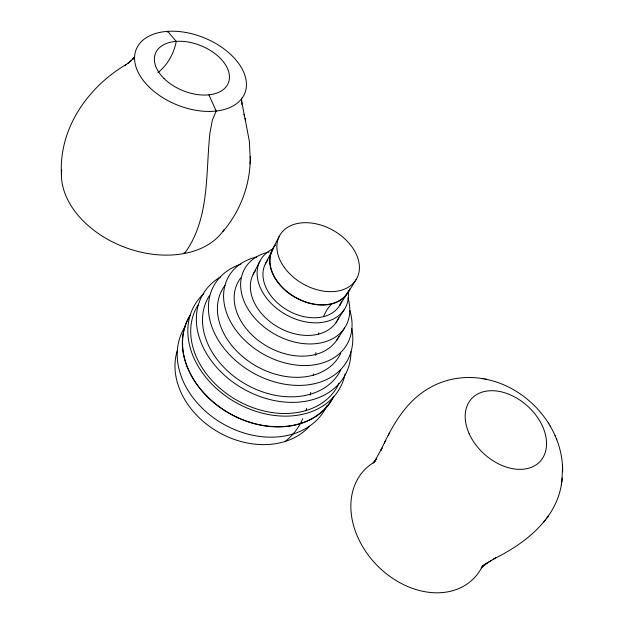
<?xml version="1.0" encoding="UTF-8"?>
<svg xmlns="http://www.w3.org/2000/svg" width="624" height="624" viewBox="0 0 624 624"><rect width="100%" height="100%" fill="white"/><g stroke="black" fill="none" stroke-linecap="round" stroke-linejoin="round"><path stroke-width="0.94" d="M562.528 468.359L561.865 481.112M223.096 231.364C239.717 211.793 249.623 186.553 250.193 160.836M250.24 159.377L249.358 141.437L245.037 118.451M250.115 163.909L250.31 156.367M315.604 355.376L315.9 352.638M313.279 375.726L313.521 373.862M493.241 559.213C524.628 543.917 557.388 518.864 561.787 481.666M561.35 484.864L562.286 478.007M318.451 334.69L318.755 332.857M167.505 32.074L167.661 31.34L176.257 41.379C173.885 53.531 167.684 64.966 157.88 72.688M310.136 395.109L310.736 392.418M305.932 410.834L306.712 408.268M302.757 418.72C298.873 427.612 292.828 435.521 285.129 441.464M482.992 378.706C464.989 375.562 445.84 378.542 429.952 387.691C405.717 400.998 391.755 426.426 380.702 450.684L382.044 448.001L374.665 461.214L376.366 458.991L373.901 462.189L375.726 460.099L373.097 463.078M384.415 443.048L385.796 440.294M388.229 435.435L389.641 432.627M253.157 274.334L259.888 261.167M323.419 316.563L326.921 309.746L331.469 304.005M272.025 250.279L279.217 236.395M265.325 263.929L272.321 250.435M339.745 305.253L347.794 292.344M348.075 292.516L356.366 279.24M336.11 322.444L344.011 309.933M336.757 340.103L344.565 328.006M134.191 57.369L132.623 59.561L133.77 57.977L128.115 63.258L129.8 61.799M546.289 518.801L548.223 516.251M543.761 522.155L545.711 519.589M481.182 567.926L484.052 565.009L482.009 567.013L485.121 564.26L482.929 566.14L490.979 560.5M124.543 65.785L131.602 60.434M126.461 64.334C87.89 86.915 58.695 128.645 61.441 174.642M487.375 562.84L484.895 564.455L495.932 557.7M484.723 379.018C527.732 386.981 563.23 427.401 562.622 471.627M481.549 378.448L486.088 379.267M548.449 423.111L548.878 423.836M550.134 425.919L550.625 426.73M208.884 94.832L216.193 111.056L212.378 120.058L209.984 132.733A106.743 56.932 81.1 0 0 209.711 135.096C205.694 174.962 209.57 219.484 184.478 253.492L184.08 252.502M555.11 435.614L555.563 436.73M556.343 438.617L556.834 439.819M244 114.137L245.63 120.923M244.561 116.516L241.441 100.183L241.738 104.208L241.613 98.163M562.427 464.927L562.513 468.062M349.768 288.928A43.508 30.716 29.7 0 1 294.341 296.938A43.508 30.716 29.7 0 1 275.621 245.107M309.52 426.208A77.267 60.606 29.8 0 1 218.603 432.245A77.267 60.606 29.8 0 1 177.193 350.906M326.953 405.662A81.299 63.149 29.8 0 1 224.242 424.57A81.299 63.149 29.8 0 1 184.993 326.828M333.902 396.178A82.579 63.484 29.8 0 1 229.765 413.681A82.579 63.484 29.8 0 1 190.117 315.268M339.082 383.198A80.714 61.386 29.8 0 1 237.791 400.756A80.714 61.386 29.8 0 1 198.136 304.933M340.766 369.915A75.527 56.8 29.7 0 1 246.285 384.556A75.527 56.8 29.7 0 1 209.227 295.909M340.704 353.348A67.298 50.021 29.7 0 1 255.037 365.383A67.298 50.021 29.7 0 1 225.077 285.223M338.902 336.344A57.299 42.065 29.7 0 1 266.019 345.688A57.299 42.065 29.7 0 1 240.755 277.891M338.645 317.702A48.001 34.804 29.7 0 1 278.343 327.272A48.001 34.804 29.7 0 1 255.528 270.527M340.306 303.194A48.001 34.804 29.7 0 1 340.501 305.058M341.422 301.696A42.572 30.467 29.7 0 1 287.906 310.456A42.572 30.467 29.7 0 1 267.868 259.966M333.294 396.895A82.352 63.305 29.8 0 1 229.858 413.517A82.352 63.305 29.8 0 1 189.821 316.165M345.127 373.87A83.655 63.632 29.8 0 1 235.622 402.371A83.655 63.632 29.8 0 1 203.954 293.561M350.953 351.679A81.783 61.519 29.7 0 1 243.025 388.674A81.783 61.519 29.7 0 1 220.506 276.939M349.838 310.432A68.219 50.099 29.7 0 1 309.473 365.36A68.219 50.099 29.7 0 1 229.265 319.223A68.219 50.099 29.7 0 1 256.799 256.916M348.34 292.5A48.672 34.835 29.7 0 1 285.355 314.309A48.672 34.835 29.7 0 1 272.649 249.07M348.535 290.963A43.173 30.482 29.7 0 1 295.893 297.539A43.173 30.482 29.7 0 1 273.078 249.046M482.742 565.539A77.009 59.21 45.6 0 1 379.236 567.528A77.009 59.21 45.6 0 1 374.767 461.885M224.11 229.593A87.727 60.98 20.6 0 1 125.869 247.697A87.727 60.98 20.6 0 1 61.682 170.071M351.803 328.435A76.541 56.901 29.7 0 1 302.406 385.328A76.541 56.901 29.7 0 1 215.444 334.987A76.541 56.901 29.7 0 1 240.802 264.178M347.958 297.921A58.087 42.12 29.7 0 1 313.583 343.847A58.087 42.12 29.7 0 1 245.419 304.262A58.087 42.12 29.7 0 1 268.975 252.057M284.31 267.423A44.132 30.724 29.6 0 0 355.516 280.574A44.132 30.724 29.6 0 0 314.59 223.532A44.132 30.724 29.6 0 0 284.31 267.423M469.037 433.376A46.449 32.315 42.2 0 0 539.245 462.298A46.449 32.315 42.2 0 0 509.324 394.43A46.449 32.315 42.2 0 0 469.037 433.376M164.081 78.562A39.328 24.227 22.2 0 0 227.666 84.443A39.328 24.227 22.2 0 0 184.025 41.48A39.328 24.227 22.2 0 0 164.081 78.562M149.448 87.352A58.562 36.184 22.1 0 0 243.922 95.176A58.562 36.184 22.1 0 0 178.121 31.457A58.562 36.184 22.1 0 0 149.448 87.352"/></g></svg>
